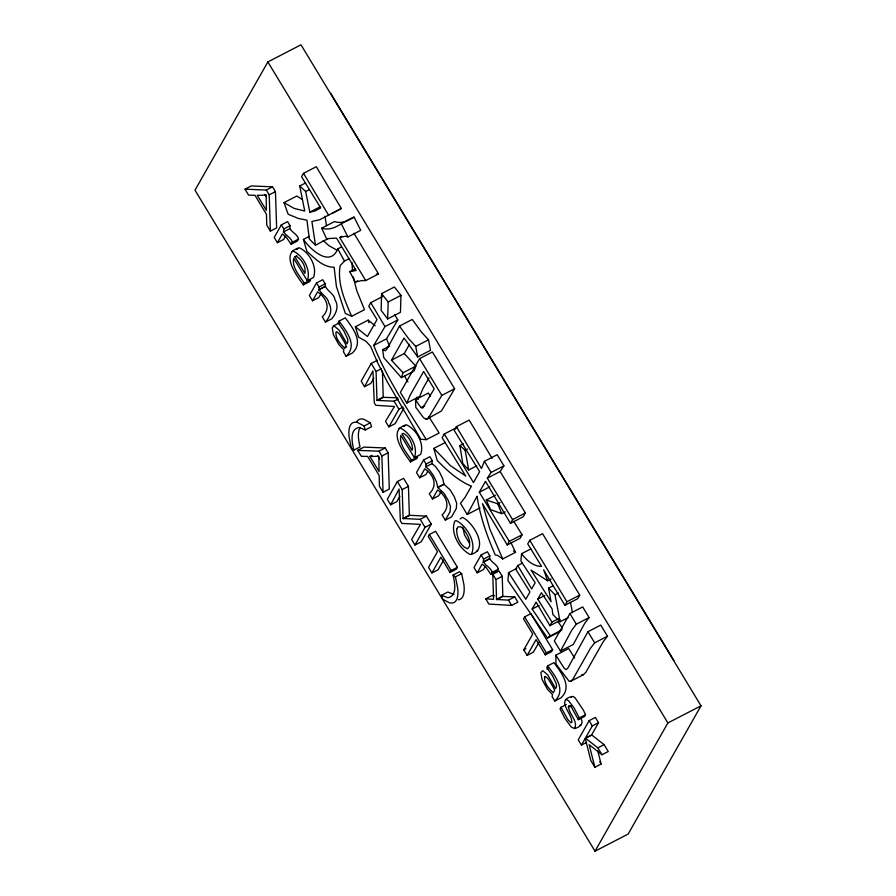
<?xml version="1.0" encoding="UTF-8"?>
<svg xmlns="http://www.w3.org/2000/svg" width="896" height="896" viewBox="0 0 896 896"><rect width="100%" height="100%" fill="white"/><g stroke="black" fill="none" stroke-linecap="round" stroke-linejoin="round"><path stroke-width="1.34" d="M381.584 293.63L381.147 310.386L387.643 318.931L400.445 312.312L400.982 295.366L394.374 287.011L381.584 293.63L388.181 301.997L387.643 318.931M516.712 568.4L508.57 572.622L507.954 580.698L547.478 638.008L560.28 631.378M530.891 548.901L521.573 553.717L520.878 560.941L535.17 582.736L531.653 588.93L517.709 565.522L522.368 563.114M561.019 707.28L560.045 708.994L565.062 718.67L571.368 727.138L574.582 728.526C578.603 720.866 568.12 713.619 568.49 705.824L570.237 706.037L571.749 707.762L578.323 719.69L584.562 716.453L585.547 714.717L583.307 710.035L574.997 697.76A10.483 3.36 62.6 0 0 571.939 696.573C555.43 700.067 572.522 713.653 571.827 722.445L570.965 722.77L567.795 719.544L561.019 707.28L566.227 704.592M325.45 322.09C330.098 316.691 332.886 309.378 328.72 302.96C328.059 296.128 318.17 293.238 318.976 287.045L316.501 282.946L322.739 279.72L325.214 283.808C324.408 290.013 334.298 292.891 334.958 299.734C339.136 306.141 336.336 313.466 331.688 318.864L325.45 322.09L322.258 316.803C331.464 308.235 326.222 297.662 317.632 291.872L312.558 300.787L309.366 295.512L316.501 282.946M445.312 520.15L450.083 511.739L450.442 506.464L448.146 500.203L443.878 493.114L437.674 487.413L436.498 481.902L433.25 475.227L429.184 469.683L425.723 466.805L426.093 464.038L423.618 459.95L429.856 456.725L432.331 460.813L431.962 463.579L435.422 466.446L439.488 472.002L442.736 478.666L443.923 484.187L450.117 489.888L454.395 496.978L456.68 503.227L456.322 508.514L451.55 516.914L445.312 520.15L442.109 514.864C451.147 506.486 446.186 495.611 437.55 490.034L432.488 498.949L429.285 493.674C438.301 485.318 433.384 474.432 424.749 468.866L419.675 477.792L416.483 472.517L423.618 459.95M291.144 244.272L292.264 242.301C291.357 236.499 282.005 234.64 283.819 228.95L281.344 224.862L287.582 221.626L290.058 225.714C288.254 231.403 297.595 233.274 298.502 239.075L297.382 241.046L291.144 244.272L286.317 237.328L282.374 233.946L277.402 242.704L274.21 237.418L281.344 224.862M490.918 574.392L492.038 572.432C491.131 566.63 481.79 564.76 483.605 559.07L481.13 554.982L487.368 551.757L489.843 555.845C488.029 561.534 497.37 563.394 498.277 569.195L497.168 571.166L490.918 574.392L486.091 567.459L482.16 564.066L477.187 572.824L473.995 567.538L481.13 554.982M510.888 542.494L515.514 552.328L502.712 558.947L489.854 529.133L482.474 503.664L507.248 544.97L509.275 541.397L479.315 492.251L485.498 481.354L510.462 523.331L512.59 519.579L487.312 478.162L500.114 471.542L503.922 465.83L497.19 454.709L484.389 461.328L481.454 468.496L456.389 426.698L469.179 420.078L492.128 458.36M389.648 346.046L382.67 349.653L383.779 357.683L401.386 377.664L403.032 372.758L415.834 366.139L404.253 353.55L409.55 344.221M414.176 371.045L415.834 366.139M547.109 669.357L548.139 667.587M415.565 399.65L415.778 407.277L423.494 417.659L426.339 419.406L441.437 410.984L454.63 388.752L432.387 351.994L419.586 358.613L400.389 392.403L406.829 403.043L410.189 395.125L423.629 371.482L434.168 388.886L422.699 408.072L421.266 407.602L419.037 405.026L415.565 399.65L428.366 393.03L430.45 396.256M360.058 427.403C357.067 433.485 358.658 440.63 360.024 446.936L353.786 450.173L351.434 448.325L349.126 437.091A48.171 15.456 62.6 0 1 357.437 422.486M569.89 613.536L554.322 640.942L560.47 651.101L573.272 644.482L584.707 623.347L589.131 617.557L582.691 606.917L569.89 613.536L576.33 624.176L571.906 629.966L560.47 651.101M555.89 655.178L555.957 664.026L569.038 681.195L570.405 681.442L583.206 674.822L585.771 672.426L603.266 641.637L607.477 636.216L600.746 625.094L587.944 631.714L567.762 668.237L566.048 669.637L564.099 668.192L555.89 655.178L568.691 648.547L574.661 658.022M403.032 372.758L391.451 360.17L404.04 338.016L417.693 356.944L430.494 350.325L428.523 339.797L421.422 332.069L412.261 319.469L399.459 326.088L387.061 348.914L385.314 350.75L382.67 349.653M445.48 442.389L433.843 448.403L437.192 460.488L444.472 467.656A146.003 46.838 62.6 0 0 471.43 486.136L465.136 497.213L460.499 503.384L467.23 514.506L477.075 496.182C480.021 516.6 487.144 536.178 495.286 555.038L497.414 555.285L502.712 558.947M267.859 61.936L194.992 190.187L595.022 851.2L628.141 834.064L701.008 705.813L300.978 44.8L267.859 61.936L667.878 722.949L595.022 851.2M332.494 213.125L341.365 208.499L316.288 166.712L303.498 173.331L301.571 176.714L320.712 207.962L315.034 210.963L309.814 212.162L305.67 191.486L299.701 185.998L305.525 182.986M285.51 236.186L283.651 239.467L277.402 242.704M303.374 284.872L304.349 283.17L310.587 279.933L309.613 281.646L303.374 284.872C296.621 275.587 279.328 252.862 299.365 247.822C309.21 252.28 317.666 266.728 313.488 277.435L307.25 280.661L293.72 258.306C291.682 267.624 299.69 275.89 304.349 283.17M321.339 293.104L318.808 297.562L312.558 300.787M339.091 321.082L338.117 322.795L343.907 331.05L347.592 338.867L347.906 341.869L346.998 343.829L339.013 330.064L334.096 325.909L332.214 327.813L333.402 334.69L338.834 344.557L343.885 349.866L343.448 351.837L346.125 356.261L352.374 353.035C364.291 341.779 352.408 327.734 345.33 317.845L339.091 321.082C346.158 330.96 358.053 345.005 346.125 356.261M344.635 347.984L346.069 345.464L344.142 341.701L339.674 334.275L336.806 331.71L335.955 332.237C335.339 338.453 340.256 344.042 344.635 347.984L346.718 346.898M382.402 296.666L370.765 302.68L368.738 306.253L377.037 319.603L367.438 336.504L355.376 326.76L368.178 320.141L375.211 325.819M428.882 416.819L439.13 433.014L426.328 439.645C407.501 409.046 387.027 378.974 373.722 345.43L385 326.581L397.802 319.95L394.542 314.574M377.474 360.214L371.235 363.44L361.178 381.136L364.538 386.691L370.787 383.454L373.822 378.112M373.722 345.43L386.523 338.811L397.802 319.95M364.538 386.691L372.949 370.899L374.259 402.741L375.805 405.294L394.498 406.504L385.515 421.344L388.875 426.888L395.114 423.662L403.827 408.33M388.875 426.888L398.922 409.203L403.088 407.053M429.038 377.866L422.99 388.506L419.63 396.424L406.829 403.043M390.656 504.818L399.067 489.026L400.366 520.867L401.912 523.421L420.448 524.362L411.622 539.47L414.994 545.026L421.232 541.789L431.278 524.104L426.429 516.096L409.349 515.29L408.43 486.349L403.592 478.341L397.342 481.578L387.296 499.262L390.656 504.818L396.894 501.592L399.941 496.238M410.491 461.877L411.466 460.174L417.704 456.938L416.741 458.651L410.491 461.877C403.738 452.592 386.445 429.867 406.482 424.827C416.326 429.285 424.782 443.733 420.605 454.429L414.366 457.666L400.837 435.31C398.798 444.618 406.806 452.894 411.466 460.174M457.083 427.392L444.293 434.011L442.154 437.763L465.786 476.09L450.296 465.528L433.843 448.403M427.818 471.218L425.925 474.566L419.675 477.792M456.389 426.698L454.25 430.461L479.64 471.688L473.458 482.574L444.293 434.011M441.258 491.266L438.726 495.723L432.488 498.949M414.994 545.026L425.04 527.33L431.278 524.104M431.894 572.958L440.843 557.211L450.061 572.443L456.299 569.218L457.408 567.269L435.613 531.261L429.363 534.486L428.266 536.424L437.483 551.656L428.534 567.403L431.894 572.958L438.133 569.733L443.643 560.045M487.312 478.162L491.12 472.461L503.922 465.83M450.061 572.443L451.158 570.494L457.408 567.269M485.296 566.317L483.426 569.598L477.187 572.824M500.114 471.542L525.392 512.96L523.264 516.712L510.462 523.331M513.71 521.259L522.077 534.778L520.05 538.35L507.248 544.97M551.13 578.962L547.635 580.776L543.648 569.811L564.917 605.315L577.718 598.685L579.734 595.123L542.562 533.691L529.76 540.31L527.733 543.872L541.598 566.429C533.098 566.418 526.422 560.056 521.573 553.717M517.709 565.522L515.682 569.083L529.95 591.931L525.784 599.256L508.57 572.622M527.15 655.379L536.088 639.632L545.306 654.864L551.555 651.627L552.653 649.69L530.858 613.67L524.619 616.907L523.51 618.845L532.728 634.077L523.79 649.824L527.15 655.379L533.389 652.154L538.888 642.454M562.016 629.866L550.379 635.891L532.146 609.034L536.099 602.09L549.931 625.688L560.403 620.267M549.931 625.688L551.958 622.115L537.802 599.088L541.43 592.704L552.104 608.888L552.866 614.522L560.112 621.757L568.254 617.546M564.917 605.315L566.944 601.742L579.734 595.123M545.306 654.864L546.414 652.915L552.653 649.69M547.736 665.851L546.762 667.565L552.552 675.819L556.237 683.637L556.55 686.65L555.643 688.598L547.658 674.834L542.741 670.678L540.859 672.594L542.046 679.47L547.478 689.326L552.53 694.635L552.093 696.606L554.781 701.03L561.019 697.805C572.936 686.549 561.053 672.504 553.986 662.626L547.736 665.851C554.814 675.73 566.698 689.774 554.781 701.03M578.323 719.69L579.309 717.942L585.547 714.717M597.755 750.77L601.104 764.042L594.866 767.267L589.165 744.71L602.011 754.746L608.261 751.52L604.094 744.632L591.629 734.91L598.55 722.714L595.358 717.438L589.12 720.664L578.245 739.805L581.437 745.091L586.634 742.403M581.437 745.091L585.234 738.394L590.878 760.693L594.866 767.267M602.011 754.746L597.856 747.858L585.39 738.136L592.312 725.939L598.55 722.714M341.253 247.072L337.758 248.886C329.963 267.938 310.218 249.222 303.408 239.422L309.221 236.41M454.63 388.752L441.829 395.371L428.635 417.603L426.339 419.406M307.25 280.661C311.416 269.954 302.971 255.517 293.126 251.048L291.782 251.507M414.366 457.666C418.533 446.958 410.088 432.51 400.243 428.053L398.899 428.512M607.477 636.216L594.675 642.846L590.464 648.256L572.97 679.045L570.405 681.442M296.934 249.581L298.032 248.282M404.051 426.586L405.149 425.286M460.141 518.963L462.336 517.35C473.166 521.853 490.381 550.189 470.31 554.534C459.626 549.382 449.826 532.627 454.877 521.046L456.098 520.576C466.805 525.706 476.605 542.472 471.531 554.064M349.115 258.642L344.467 261.05L340.178 265.608C337.098 283.058 344.725 300.586 351.68 316.288L364.482 309.669L356.731 290.584L353.27 276.92M571.278 697.267L571.939 696.573M574.582 728.526C579.376 727.496 583.99 723.878 581.168 718.816M547.478 638.008L550.379 635.891M341.365 208.499L319.693 219.744L311.909 221.458L315.47 245.168L328.272 238.538M365.736 280.56L339.685 237.507L345.453 236.208L347.939 236.958L360.741 230.328L354.066 217.112C343.493 220.752 333.85 232.165 321.709 228.178L326.525 238.683L336.515 238.09L356.126 270.502L349.787 271.667L355.219 282.094L361.469 280.594L365.736 280.56L378.538 273.93L353.931 233.274M354.066 217.112C348.331 220.898 341.421 224.078 334.51 221.558L321.709 228.178M245.011 189.168L251.25 185.942L272.541 186.827L275.453 191.632L276.64 227.886L270.39 231.112L266.75 225.086L266.482 214.312L254.946 195.25L248.618 195.138L245.011 189.168L266.302 190.053L272.541 186.827M270.39 231.112L269.203 194.858L275.453 191.632M315.47 245.168L309.322 239.008L306.958 220.181L298.301 218.434L288.187 214.267L284.01 202.642L296.811 196.011L302.176 199.427M305.67 191.486L309.154 189.672M309.814 212.162L320.286 206.741M283.819 228.95L290.058 225.714M283.304 231.963L289.61 228.838M292.264 242.301L298.502 239.075M294.885 256.827L296.206 256.346C301.918 259.325 306.264 266.918 304.909 273.381L294.885 256.827L296.968 255.741M339.685 237.507L342.014 236.298M318.976 287.045L325.214 283.808M349.787 271.667L355.611 268.654M318.606 289.811L324.845 286.574M318.662 289.912L324.901 286.675M355.219 282.094L357.549 280.885M333.245 326.043L339.483 322.818M388.181 301.997L400.982 295.366M417.693 356.944L415.722 346.416L428.523 339.797M391.451 360.17L404.253 353.55M398.238 399.045L394.083 401.195L376.992 400.389L376.074 371.448L381.282 368.76M401.386 377.664L413.011 371.65M376.992 400.389L383.23 397.152L382.424 370.989M377.093 400.557L383.331 397.331L397.611 397.802M357.459 422.43L364.112 426.014L370.35 422.778L371.504 426.731L365.266 429.968L358.971 427.448C349.059 429.408 352.296 443.195 353.786 450.173M421.266 407.602L424.749 405.798M357.683 450.341L363.933 447.104L385.213 447.989L388.125 452.794L389.312 489.048L383.074 492.274L379.422 486.248L379.154 475.474L367.618 456.411L361.301 456.299L357.683 450.341L378.974 451.214L385.213 447.989M369.925 456.456L378.84 456.31L379.064 471.565L369.925 456.456L371.997 455.381M383.074 492.274L381.886 456.019L388.125 452.794M476.84 465.763L468.698 469.974L462.762 463.434L459.861 445.558L463.355 443.744M426.093 464.038L432.331 460.813M425.723 466.805L432.018 463.68M459.861 445.558L465.136 450.262L467.466 449.053M426.429 516.096L420.19 519.322L403.099 518.515L402.192 489.574L408.43 486.349M437.674 487.413L443.923 484.187M437.763 487.558L444.002 484.322M403.099 518.515L409.349 515.29M403.211 518.683L409.45 515.458M479.315 492.251L489.787 486.83M505.243 511.874L501.749 513.677L490.459 509.578L486.237 500.046L495.544 495.23M467.23 514.506L480.032 507.886M486.237 500.046L497.739 503.765L500.069 502.566M512.59 519.579L525.392 512.96M509.275 541.397L522.077 534.778M483.605 559.07L489.843 555.845M454.104 594.53L447.821 592.021L441.582 595.246L447.866 597.766C457.778 595.806 454.541 582.019 453.062 575.042L459.301 571.816L461.653 573.653L463.96 584.886A48.126 15.434 62.6 0 1 458.259 599.771M483.09 562.083L489.328 558.858M483.146 562.195L489.384 558.958M453.062 575.042L455.414 576.878L461.653 573.653M492.038 572.432L498.277 569.195M485.71 598.819L493.528 599.346L492.8 574.269L499.038 571.032L502.23 576.318L502.846 596.434L514.685 596.893L517.888 602.179L511.638 605.405L488.88 604.072L485.71 598.819L491.949 595.594L494.558 595.773M514.685 596.893L508.446 600.13L496.485 599.446L495.992 579.544L502.23 576.318M496.485 599.446L502.723 596.221M496.608 599.659L502.846 596.434M547.635 580.776L531.026 570.058L551.062 601.72L548.565 588.123L553.224 585.715M537.802 599.088L544.779 595.47M548.565 588.123L555.016 594.765L558.499 592.962M532.146 609.034L539.134 605.427M551.958 622.115L558.947 618.509M523.79 649.824L525.862 648.749M576.33 624.176L589.131 617.557M568.344 707.235L571.469 705.622M585.39 738.136L591.674 734.978M586.275 737.856L591.483 735.168M597.856 747.858L604.094 744.632M667.878 722.949L701.008 705.813M476.549 551.309L477.77 550.838M579.936 725.368L580.821 725.29M376.398 273.952L378.538 273.93M581.84 674.576L583.206 674.822M426.328 439.645L420.851 439.309L387.33 381.92L377.843 363.149L370.63 346.405L366.094 341.376L358.568 337.131L355.376 326.76M337.086 250.23L329 245.75L323.098 240.52M351.68 316.288L345.341 313.454L336.414 286.474L334.13 267.266C322.862 267.221 314.675 258.25 306.858 251.317L303.408 239.422M284.01 202.642L294.09 208.376L304.752 211.075L299.701 185.998M513.397 550.861L515.514 552.328M370.35 422.778L363.698 419.205A48.126 15.434 62.6 0 0 356.709 421.882M415.722 346.416L408.621 338.688L399.459 326.088M469.269 542.83L464.498 534.946L462.762 527.274M557.861 621.432L562.419 628.152M566.944 601.742L529.76 540.31M330.691 93.341L673.915 660.486M587.944 631.714L594.675 642.846M484.389 461.328L491.12 472.461M419.586 358.613L441.829 395.371M328.563 215.118L303.498 173.331M385 326.581L370.765 302.68M589.12 720.664L592.312 725.939M266.302 190.053L269.203 194.858M371.235 363.44L376.074 371.448M394.083 401.195L398.922 409.203M524.619 616.907L546.414 652.915M264.891 194.387L266.302 196.706M492.8 574.269L495.992 579.544M508.446 600.13L511.638 605.405M599.771 761.846L601.104 764.042M378.974 451.214L381.886 456.019M397.342 481.578L402.192 489.574M420.19 519.322L425.04 527.33M429.363 534.486L451.158 570.494M377.574 455.549L379.68 459.032M416.931 397.141L418.331 399.459M404.533 375.995L407.938 381.954M337.758 248.886L344.467 261.05M341.264 223.731L347.939 236.958M579.309 717.942L574.157 708.075L568.758 700.986A10.483 3.36 62.6 0 0 565.701 699.81M497.739 503.765L501.749 513.677M386.523 338.811L389.446 346.058M368.178 320.141L368.973 322.739M441.582 595.246L442.736 599.2L449.389 602.773A48.171 15.456 62.6 0 0 457.688 588.146L455.414 576.878M364.112 426.014L365.266 429.968M465.136 450.262L468.698 469.974M570.494 602.403L572.432 612.595M560.112 621.757L555.016 594.765M324.934 216.182L326.514 225.635M352.408 270.883L352.072 262.584M456.736 528.987C456.266 536.368 460.242 546.235 467.544 548.733L469.672 546.123L469.526 541.027A10.304 3.304 62.6 0 0 467.174 534.822L464.677 530.701A10.304 3.304 62.6 0 0 460.97 526.893L457.979 526.792L456.736 528.987M544.6 677.018C543.984 683.234 548.912 688.811 553.291 692.754L554.714 690.245L552.787 686.47L548.318 679.056L545.451 676.48L544.6 677.018M412.507 448.504L412.026 450.386L402.002 433.821L403.323 433.35C408.845 435.982 411.947 442.613 412.507 448.504M266.157 195.149L257.242 195.294L266.392 210.403L266.157 195.149"/></g></svg>
